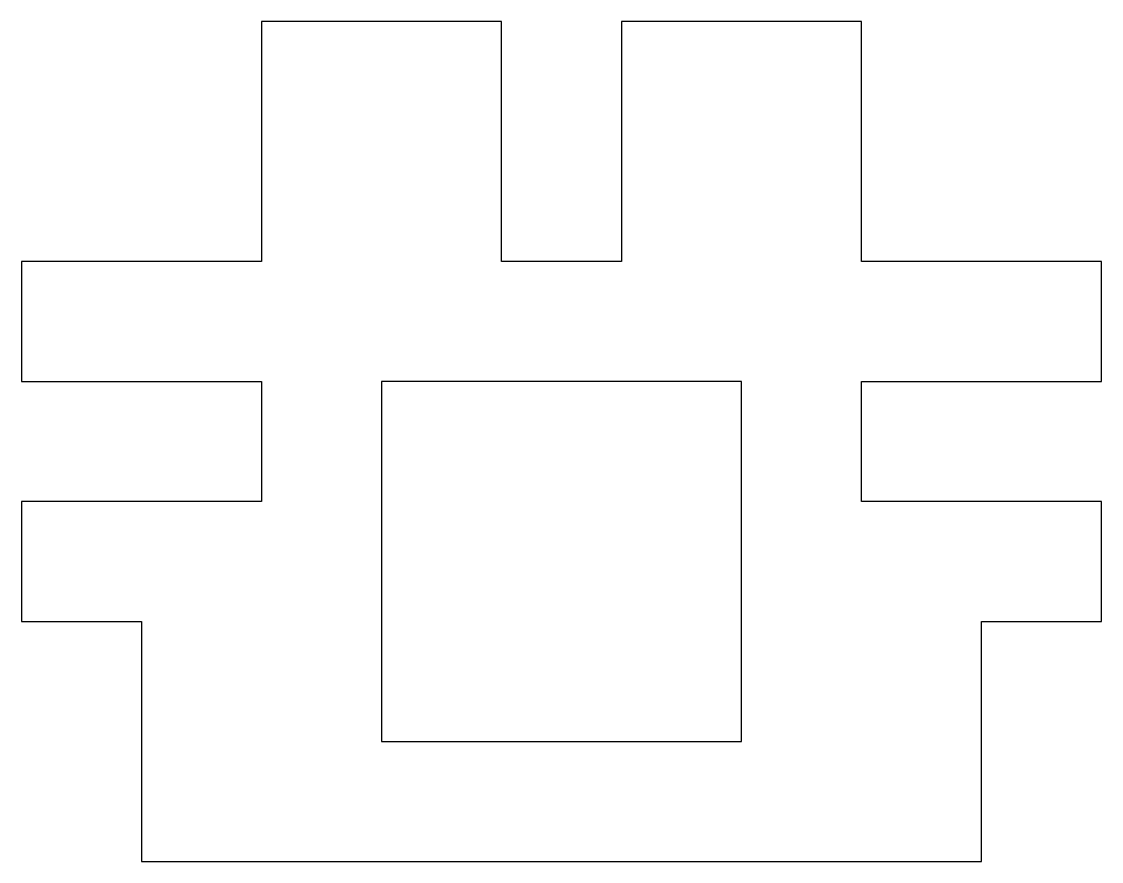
# Model space of a CAD drawing. Header units: inches. Extents: x 0 to 9, y 1 to 8.
import ezdxf

# ---------------------------------------------------------------- set-up
doc = ezdxf.new("R2010")
doc.units = ezdxf.units.IN
doc.header["$MEASUREMENT"] = 0

msp = doc.modelspace()

# ---------------------------------------------------------------- linework, layer by layer
for p, q in [((4, 8), (2, 8)), ((2, 8), (2, 6)), ((4, 6), (4, 8)), ((7, 8), (5, 8)), ((5, 8), (5, 6)), ((7, 6), (7, 8)), ((2, 6), (0, 6)), ((0, 6), (0, 5)), ((5, 6), (4, 6)), ((9, 6), (7, 6)), ((9, 5), (9, 6)), ((0, 5), (2, 5)), ((2, 5), (2, 4)), ((6, 5), (3, 5)), ((3, 5), (3, 2)), ((6, 2), (6, 5)), ((7, 4), (7, 5)), ((7, 5), (9, 5)), ((2, 4), (0, 4)), ((0, 4), (0, 3)), ((9, 4), (7, 4)), ((9, 3), (9, 4)), ((0, 3), (1, 3)), ((1, 3), (1, 1)), ((8, 1), (8, 3)), ((8, 3), (9, 3)), ((3, 2), (4.5, 2)), ((4.5, 2), (6, 2)), ((1, 1), (8, 1))]:
    msp.add_line(p, q)

doc.saveas('drawing.dxf')
